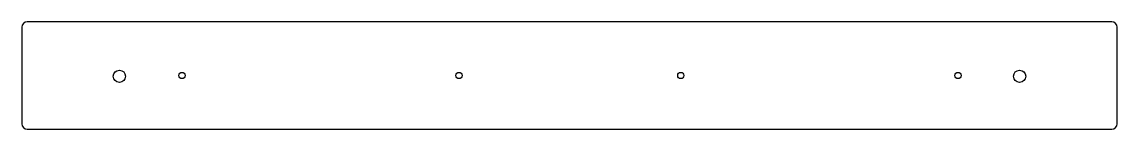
# Model space of a CAD drawing. Extents: x -10.2 to 10.2, y -1 to 1.
import ezdxf

# ---------------------------------------------------------------- set-up
doc = ezdxf.new("R2010")
doc.units = 0
doc.layers.get('0').update_dxf_attribs({"linetype": 'CONTINUOUS'})

msp = doc.modelspace()

# ---------------------------------------------------------------- linework, layer by layer
at = {"color": 7, "linetype": 'CONTINUOUS'}
for p, q in [((-10.219, 0.9), (-10.219, -0.9)), ((10.119, 1), (-10.119, 1)), ((10.219, -0.9), (10.219, 0.9)), ((-10.119, -1), (10.119, -1))]:
    msp.add_line(p, q, dxfattribs=at)
for centre, radius in [((-8.4, -0.015), 0.114), ((-7.233, 0), 0.058), ((-2.061, 0), 0.058), ((2.077, 0), 0.058), ((7.248, 0), 0.058), ((8.4, -0.015), 0.114)]:
    msp.add_circle(centre, radius, dxfattribs=at)
for centre, start, end in [((-10.119, 0.9), 90, 180), ((10.119, 0.9), 0, 90), ((-10.119, -0.9), 180, 270), ((10.119, -0.9), 270, 0)]:
    msp.add_arc(centre, 0.1, start, end, dxfattribs=at)

doc.saveas('drawing.dxf')
